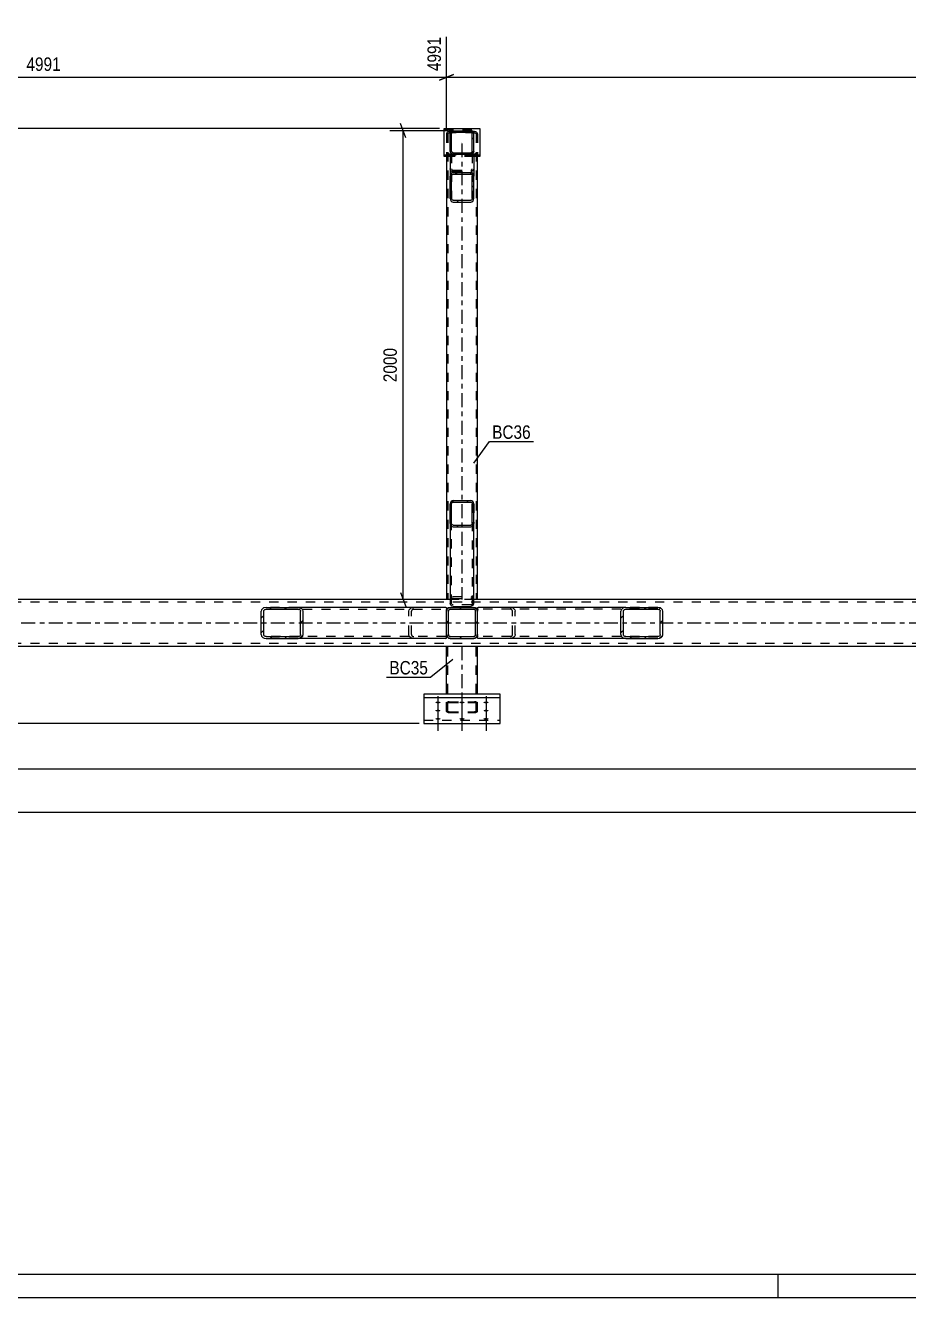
# Model space of a CAD drawing. Header units: millimetres. Extents: x -109 to 1080, y -501 to 340.
# Drawn here: x 79.2 to 267.6, y -501.5 to -230.1 of the extents above; entities that cross this region are included whole.
import ezdxf

# ---------------------------------------------------------------- set-up
doc = ezdxf.new("R2010")
doc.units = ezdxf.units.MM
doc.linetypes.add('DXK_LINE_DOT2', pattern=[3.9198, 1.9599, -1.9599])
doc.linetypes.add('DXK_LINE_DOT3', pattern=[5.9187, 2.979, -0.9799, 0.9799, -0.9799])
doc.styles.add('Arial Narrow', font='ARIALN.TTF', dxfattribs={"height": 0.2})

# ---------------------------------------------------------------- blocks, each defined once
blk = doc.blocks.new('Unknown-389666448-1162')
at = {"color": 5, "linetype": 'Continuous'}
for p, q in [((-104.17, -496.49), (1074.83, -496.49)), ((239.83, -501.49), (239.83, -496.49)), ((-109.17, -501.49), (1079.83, -501.49))]:
    blk.add_line(p, q, dxfattribs=at)
blk = doc.blocks.new('Part-389666448-3663 - 3640')
at = {"color": 2, "linetype": 'Continuous'}
for p, q in [((180.5, -372.76), (164.25, -372.76)), ((164.25, -372.76), (164.25, -379.07)), ((164.25, -373.52), (180.5, -373.52)), ((180.5, -379.07), (180.5, -372.76)), ((164.25, -379.07), (180.5, -379.07))]:
    blk.add_line(p, q, dxfattribs=at)
at = {"color": 7, "linetype": 'DXK_LINE_DOT2'}
blk.add_line((164.25, -378.32), (180.5, -378.32), dxfattribs=at)
blk = doc.blocks.new('Part-389666448-3667 - 3640')
at = {"color": 2, "linetype": 'Continuous'}
for p, q in [((168.57, -258.07), (168.57, -252.09)), ((168.57, -252.09), (176.17, -252.09)), ((176.17, -252.09), (176.17, -258.07)), ((169.87, -257.78), (168.57, -257.78)), ((176.17, -257.78), (174.87, -257.78)), ((169.87, -258.07), (168.57, -258.07)), ((176.17, -258.07), (174.87, -258.07))]:
    blk.add_line(p, q, dxfattribs=at)
at = {"color": 7, "linetype": 'DXK_LINE_DOT2'}
for p, q in [((168.57, -252.37), (176.17, -252.37)), ((174.87, -257.78), (169.87, -257.78)), ((174.87, -258.07), (169.87, -258.07))]:
    blk.add_line(p, q, dxfattribs=at)
blk = doc.blocks.new('Part-389666448-3643 - 3640')
at = {"linetype": 'Continuous'}
h = blk.add_hatch(dxfattribs=at)
h.set_pattern_fill('', scale=0.7, style=0, pattern_type=0)
h.set_pattern_definition([(45, (175.1805, -360.8155), (-1.57154, 1.57154), [])])
h.paths.add_polyline_path([(174.87, -360.88), (175.18, -360.82), (175.44, -360.64), (175.61, -360.38), (175.67, -360.08), (175.67, -355.08), (175.61, -354.77), (175.44, -354.51), (175.18, -354.34), (174.87, -354.28), (169.87, -354.28), (169.57, -354.34), (169.31, -354.51), (169.14, -354.77), (169.07, -355.08), (169.07, -360.08), (169.14, -360.38), (169.31, -360.64), (169.57, -360.82), (169.87, -360.88)])
h.paths.add_polyline_path([(169.72, -360.45), (169.59, -360.36), (169.5, -360.23), (169.47, -360.08), (169.47, -355.08), (169.5, -354.92), (169.59, -354.79), (169.72, -354.71), (169.87, -354.68), (174.87, -354.68), (175.03, -354.71), (175.16, -354.79), (175.24, -354.92), (175.27, -355.08), (175.27, -360.08), (175.24, -360.23), (175.16, -360.36), (175.03, -360.45), (174.87, -360.48), (169.87, -360.48)])
at = {"color": 7, "linetype": 'DXK_LINE_DOT2'}
for p, q in [((169.07, -355.08), (169.14, -354.77)), ((169.07, -360.08), (169.07, -355.08)), ((169.5, -354.92), (169.47, -355.08)), ((169.47, -360.08), (169.47, -355.08)), ((169.57, -354.34), (169.87, -354.28)), ((169.87, -354.68), (169.72, -354.71)), ((169.87, -354.28), (174.87, -354.28)), ((169.87, -354.68), (174.87, -354.68)), ((174.87, -354.28), (175.18, -354.34)), ((175.03, -354.71), (174.87, -354.68)), ((175.27, -355.08), (175.24, -354.92)), ((175.27, -360.08), (175.27, -355.08)), ((175.61, -354.77), (175.67, -355.08)), ((175.67, -360.08), (175.67, -355.08)), ((169.14, -360.38), (169.07, -360.08)), ((169.47, -360.08), (169.5, -360.23)), ((169.87, -360.88), (169.57, -360.82)), ((169.72, -360.45), (169.87, -360.48)), ((169.87, -360.48), (174.87, -360.48)), ((169.87, -360.88), (174.87, -360.88)), ((174.87, -360.48), (175.03, -360.45)), ((175.18, -360.82), (174.87, -360.88)), ((175.24, -360.23), (175.27, -360.08)), ((175.67, -360.08), (175.61, -360.38))]:
    blk.add_line(p, q, dxfattribs=at)
at = {"color": 2, "linetype": 'Continuous'}
for p, q in [((169.14, -354.77), (169.07, -355.08)), ((169.07, -360.08), (169.07, -355.08)), ((169.47, -355.08), (169.5, -354.92)), ((169.47, -360.08), (169.47, -355.08)), ((169.87, -354.28), (169.57, -354.34)), ((169.72, -354.71), (169.87, -354.68)), ((169.87, -354.28), (174.87, -354.28)), ((169.87, -354.68), (174.87, -354.68)), ((175.18, -354.34), (174.87, -354.28)), ((174.87, -354.68), (175.03, -354.71)), ((175.24, -354.92), (175.27, -355.08)), ((175.27, -360.08), (175.27, -355.08)), ((175.67, -355.08), (175.61, -354.77)), ((175.67, -360.08), (175.67, -355.08)), ((169.07, -360.08), (169.14, -360.38)), ((169.5, -360.23), (169.47, -360.08)), ((169.57, -360.82), (169.87, -360.88)), ((169.87, -360.48), (169.72, -360.45)), ((169.87, -360.48), (174.87, -360.48)), ((169.87, -360.88), (174.87, -360.88)), ((175.03, -360.45), (174.87, -360.48)), ((174.87, -360.88), (175.18, -360.82)), ((175.27, -360.08), (175.24, -360.23)), ((175.61, -360.38), (175.67, -360.08))]:
    blk.add_line(p, q, dxfattribs=at)
at = {"color": 7, "linetype": 'DXK_LINE_DOT2'}
for centre, radius, start, end in [((169.87, -355.08), 0.8, 112.5, 157.5), ((169.87, -355.08), 0.4, 112.5, 157.5), ((174.87, -355.08), 0.4, 22.5, 67.5), ((174.87, -355.08), 0.8, 22.5, 67.5), ((169.87, -360.08), 0.8, 202.5, 247.5), ((169.87, -360.08), 0.4, 202.5, 247.5), ((174.87, -360.08), 0.4, 292.5, 337.5), ((174.87, -360.08), 0.8, 292.5, 337.5)]:
    blk.add_arc(centre, radius, start, end, dxfattribs=at)
at = {"color": 2, "linetype": 'Continuous'}
for centre, radius, start, end in [((169.87, -355.08), 0.8, 112.5, 157.5), ((169.87, -355.08), 0.4, 112.5, 157.5), ((174.87, -355.08), 0.4, 22.5, 67.5), ((174.87, -355.08), 0.8, 22.5, 67.5), ((169.87, -360.08), 0.8, 202.5, 247.5), ((169.87, -360.08), 0.4, 202.5, 247.5), ((174.87, -360.08), 0.4, 292.5, 337.5), ((174.87, -360.08), 0.8, 292.5, 337.5)]:
    blk.add_arc(centre, radius, start, end, dxfattribs=at)
blk = doc.blocks.new('Part-389666448-3673 - 3640')
at = {"color": 7, "linetype": 'DXK_LINE_DOT2'}
for p, q in [((169.12, -253.06), (169.07, -253.24)), ((169.07, -253.24), (169.07, -258.07)), ((169.25, -252.92), (169.12, -253.06)), ((169.44, -252.82), (169.25, -252.92)), ((169.37, -253.24), (169.4, -253.15)), ((169.37, -253.24), (169.37, -352.58)), ((169.4, -253.15), (169.46, -253.08)), ((169.67, -252.78), (169.44, -252.82)), ((169.46, -253.08), (169.56, -253.03)), ((169.56, -253.03), (169.67, -253.01)), ((175.07, -252.78), (169.67, -252.78)), ((175.07, -253.01), (169.67, -253.01)), ((175.3, -252.82), (175.07, -252.78)), ((175.07, -253.01), (175.19, -253.03)), ((175.19, -253.03), (175.29, -253.08)), ((175.29, -253.08), (175.35, -253.15)), ((175.5, -252.92), (175.3, -252.82)), ((175.35, -253.15), (175.37, -253.24)), ((175.37, -253.24), (175.37, -352.58)), ((175.63, -253.06), (175.5, -252.92)), ((175.67, -253.24), (175.63, -253.06)), ((175.67, -253.24), (175.67, -258.07)), ((169.07, -257.33), (169.12, -257.5)), ((169.12, -257.5), (169.25, -257.65)), ((169.25, -257.65), (169.44, -257.75)), ((169.4, -257.41), (169.37, -257.33)), ((169.46, -257.49), (169.4, -257.41)), ((169.44, -257.75), (169.67, -257.78)), ((169.56, -257.54), (169.46, -257.49)), ((169.67, -257.56), (169.56, -257.54)), ((175.07, -257.56), (169.67, -257.56)), ((175.07, -257.78), (169.67, -257.78)), ((175.19, -257.54), (175.07, -257.56)), ((175.07, -257.78), (175.1, -257.78)), ((175.1, -257.78), (175.3, -257.75)), ((175.29, -257.49), (175.19, -257.54)), ((175.35, -257.41), (175.29, -257.49)), ((175.3, -257.75), (175.5, -257.65)), ((175.37, -257.33), (175.35, -257.41)), ((175.5, -257.65), (175.63, -257.5)), ((175.63, -257.5), (175.67, -257.33)), ((175.67, -352.58), (169.07, -352.58))]:
    blk.add_line(p, q, dxfattribs=at)
at = {"color": 7, "linetype": 'DXK_LINE_DOT3'}
blk.add_line((172.37, -255.28), (172.37, -352.58), dxfattribs=at)
at = {"color": 2, "linetype": 'Continuous'}
for p, q in [((169.07, -258.07), (169.07, -352.58)), ((175.67, -352.58), (175.67, -258.07))]:
    blk.add_line(p, q, dxfattribs=at)
blk = doc.blocks.new('Part-389666448-3649 - 3640')
at = {"color": 2, "linetype": 'Continuous'}
for p, q in [((169.87, -352.58), (13.24, -352.58)), ((461.54, -352.58), (174.87, -352.58)), ((623.18, -362.58), (13.24, -362.58))]:
    blk.add_line(p, q, dxfattribs=at)
at = {"color": 7, "linetype": 'DXK_LINE_DOT2'}
for p, q in [((174.87, -352.58), (169.87, -352.58)), ((623.18, -353.18), (13.24, -353.18)), ((623.18, -361.98), (13.24, -361.98))]:
    blk.add_line(p, q, dxfattribs=at)
at = {"color": 7, "linetype": 'DXK_LINE_DOT3'}
blk.add_line((13.24, -357.58), (623.18, -357.58), dxfattribs=at)
blk = doc.blocks.new('Part-389666448-3710 - 3640')
at = {"linetype": 'Continuous'}
h = blk.add_hatch(dxfattribs=at)
h.set_pattern_fill('', scale=0.7, style=0, pattern_type=0)
h.set_pattern_definition([(45, (214.5492, -360.8155), (-1.57154, 1.57154), [])])
h.paths.add_polyline_path([(214.13, -360.88), (214.55, -360.82), (214.9, -360.64), (215.14, -360.38), (215.22, -360.08), (215.22, -355.08), (215.14, -354.77), (214.9, -354.51), (214.55, -354.34), (214.13, -354.28), (207.36, -354.28), (206.94, -354.34), (206.59, -354.51), (206.36, -354.77), (206.28, -355.08), (206.28, -360.08), (206.36, -360.38), (206.59, -360.64), (206.94, -360.82), (207.36, -360.88)])
h.paths.add_polyline_path([(207.15, -360.45), (206.98, -360.36), (206.86, -360.23), (206.82, -360.08), (206.82, -355.08), (206.86, -354.92), (206.98, -354.79), (207.15, -354.71), (207.36, -354.68), (214.13, -354.68), (214.34, -354.71), (214.52, -354.79), (214.64, -354.92), (214.68, -355.08), (214.68, -360.08), (214.64, -360.23), (214.52, -360.36), (214.34, -360.45), (214.13, -360.48), (207.36, -360.48)])
at = {"color": 2, "linetype": 'Continuous'}
for p, q in [((175.67, -354.3), (175.84, -354.28)), ((175.67, -354.3), (175.67, -355.08)), ((207.36, -354.28), (175.84, -354.28)), ((206.36, -354.77), (206.28, -355.08)), ((206.28, -360.08), (206.28, -355.08)), ((206.82, -355.08), (206.86, -354.92)), ((206.82, -360.08), (206.82, -355.08)), ((207.36, -354.28), (206.94, -354.34)), ((207.15, -354.71), (207.36, -354.68)), ((207.36, -354.28), (214.13, -354.28)), ((207.36, -354.68), (214.13, -354.68)), ((214.55, -354.34), (214.13, -354.28)), ((214.13, -354.68), (214.34, -354.71)), ((214.64, -354.92), (214.68, -355.08)), ((214.68, -360.08), (214.68, -355.08)), ((215.22, -355.08), (215.14, -354.77)), ((215.22, -360.08), (215.22, -355.08)), ((175.67, -360.82), (175.67, -360.08)), ((175.67, -360.85), (175.67, -360.82)), ((175.84, -360.88), (175.67, -360.85)), ((207.36, -360.88), (175.84, -360.88)), ((206.28, -360.08), (206.36, -360.38)), ((206.86, -360.23), (206.82, -360.08)), ((206.94, -360.82), (207.36, -360.88)), ((207.36, -360.48), (207.15, -360.45)), ((207.36, -360.48), (214.13, -360.48)), ((207.36, -360.88), (214.13, -360.88)), ((214.34, -360.45), (214.13, -360.48)), ((214.13, -360.88), (214.55, -360.82)), ((214.68, -360.08), (214.64, -360.23)), ((215.14, -360.38), (215.22, -360.08))]:
    blk.add_line(p, q, dxfattribs=at)
at = {"color": 7, "linetype": 'DXK_LINE_DOT2'}
for p, q in [((175.67, -354.7), (175.67, -354.3)), ((175.84, -354.68), (175.67, -354.7)), ((175.67, -360.64), (175.67, -355.08)), ((214.13, -354.68), (175.84, -354.68)), ((182.62, -354.28), (183.03, -354.34)), ((182.83, -354.71), (182.62, -354.68)), ((183.16, -355.08), (183.12, -354.92)), ((183.16, -360.08), (183.16, -355.08)), ((183.62, -354.77), (183.7, -355.08)), ((183.7, -360.08), (183.7, -355.08)), ((214.13, -354.28), (207.36, -354.28)), ((175.84, -360.48), (175.67, -360.45)), ((214.13, -360.48), (175.84, -360.48)), ((182.62, -360.48), (182.83, -360.45)), ((183.03, -360.82), (182.62, -360.88)), ((183.12, -360.23), (183.16, -360.08)), ((183.7, -360.08), (183.62, -360.38)), ((214.13, -360.88), (207.36, -360.88))]:
    blk.add_line(p, q, dxfattribs=at)
for centre, radius, start, end in [((182.7, -355.19), 0.495, 31.9779, 75.1661), ((182.78, -355.29), 0.991, 31.9779, 75.1661), ((182.7, -359.97), 0.495, 284.8339, 328.0221), ((182.78, -359.86), 0.991, 284.8339, 328.0221)]:
    blk.add_arc(centre, radius, start, end, dxfattribs=at)
at = {"color": 2, "linetype": 'Continuous'}
for centre, radius, start, end in [((207.2, -355.29), 0.991, 104.8339, 148.0221), ((207.28, -355.19), 0.495, 104.8339, 148.0221), ((214.22, -355.19), 0.495, 31.9779, 75.1661), ((214.3, -355.29), 0.991, 31.9779, 75.1661), ((207.2, -359.86), 0.991, 211.9779, 255.1661), ((207.28, -359.97), 0.495, 211.9779, 255.1661), ((214.22, -359.97), 0.495, 284.8339, 328.0221), ((214.3, -359.86), 0.991, 284.8339, 328.0221)]:
    blk.add_arc(centre, radius, start, end, dxfattribs=at)
blk = doc.blocks.new('Bolt-389666448-3716 - 3640')
at = {"linetype": 'Continuous'}
for points in [[(167.25, -374.35), (167.36, -374.36), (167.47, -374.37), (167.57, -374.39), (167.66, -374.42), (167.72, -374.45), (167.77, -374.48), (167.8, -374.52), (167.8, -374.56), (167.77, -374.6), (167.72, -374.64), (167.66, -374.67), (167.57, -374.69), (167.47, -374.71), (167.36, -374.73), (167.25, -374.73), (167.13, -374.73), (167.02, -374.71), (166.93, -374.69), (166.84, -374.67), (166.77, -374.64), (166.73, -374.6), (166.7, -374.56), (166.7, -374.52), (166.73, -374.48), (166.77, -374.45), (166.84, -374.42), (166.93, -374.39), (167.02, -374.37), (167.13, -374.36)], [(172.37, -374.35), (172.49, -374.36), (172.6, -374.37), (172.7, -374.39), (172.78, -374.42), (172.85, -374.45), (172.9, -374.48), (172.92, -374.52), (172.92, -374.56), (172.9, -374.6), (172.85, -374.64), (172.78, -374.67), (172.7, -374.69), (172.6, -374.71), (172.49, -374.73), (172.37, -374.73), (172.26, -374.73), (172.15, -374.71), (172.05, -374.69), (171.96, -374.67), (171.9, -374.64), (171.85, -374.6), (171.83, -374.56), (171.83, -374.52), (171.85, -374.48), (171.9, -374.45), (171.96, -374.42), (172.05, -374.39), (172.15, -374.37), (172.26, -374.36)], [(177.5, -374.35), (177.61, -374.36), (177.72, -374.37), (177.82, -374.39), (177.91, -374.42), (177.97, -374.45), (178.02, -374.48), (178.05, -374.52), (178.05, -374.56), (178.02, -374.6), (177.97, -374.64), (177.91, -374.67), (177.82, -374.69), (177.72, -374.71), (177.61, -374.73), (177.5, -374.73), (177.38, -374.73), (177.27, -374.71), (177.18, -374.69), (177.09, -374.67), (177.02, -374.64), (176.98, -374.6), (176.95, -374.56), (176.95, -374.52), (176.98, -374.48), (177.02, -374.45), (177.09, -374.42), (177.18, -374.39), (177.27, -374.37), (177.38, -374.36)], [(167.25, -376.11), (167.36, -376.11), (167.47, -376.12), (167.57, -376.14), (167.66, -376.17), (167.72, -376.2), (167.77, -376.24), (167.8, -376.28), (167.8, -376.31), (167.77, -376.35), (167.72, -376.39), (167.66, -376.42), (167.57, -376.45), (167.47, -376.47), (167.36, -376.48), (167.25, -376.48), (167.13, -376.48), (167.02, -376.47), (166.93, -376.45), (166.84, -376.42), (166.77, -376.39), (166.73, -376.35), (166.7, -376.31), (166.7, -376.28), (166.73, -376.24), (166.77, -376.2), (166.84, -376.17), (166.93, -376.14), (167.02, -376.12), (167.13, -376.11)], [(177.5, -376.11), (177.61, -376.11), (177.72, -376.12), (177.82, -376.14), (177.91, -376.17), (177.97, -376.2), (178.02, -376.24), (178.05, -376.28), (178.05, -376.31), (178.02, -376.35), (177.97, -376.39), (177.91, -376.42), (177.82, -376.45), (177.72, -376.47), (177.61, -376.48), (177.5, -376.48), (177.38, -376.48), (177.27, -376.47), (177.18, -376.45), (177.09, -376.42), (177.02, -376.39), (176.98, -376.35), (176.95, -376.31), (176.95, -376.28), (176.98, -376.24), (177.02, -376.2), (177.09, -376.17), (177.18, -376.14), (177.27, -376.12), (177.38, -376.11)], [(167.25, -377.86), (167.36, -377.86), (167.47, -377.88), (167.57, -377.9), (167.66, -377.92), (167.72, -377.95), (167.77, -377.99), (167.8, -378.03), (167.8, -378.07), (167.77, -378.11), (167.72, -378.14), (167.66, -378.17), (167.57, -378.2), (167.47, -378.22), (167.36, -378.23), (167.25, -378.24), (167.13, -378.23), (167.02, -378.22), (166.93, -378.2), (166.84, -378.17), (166.77, -378.14), (166.73, -378.11), (166.7, -378.07), (166.7, -378.03), (166.73, -377.99), (166.77, -377.95), (166.84, -377.92), (166.93, -377.9), (167.02, -377.88), (167.13, -377.86)], [(172.37, -377.86), (172.49, -377.86), (172.6, -377.88), (172.7, -377.9), (172.78, -377.92), (172.85, -377.95), (172.9, -377.99), (172.92, -378.03), (172.92, -378.07), (172.9, -378.11), (172.85, -378.14), (172.78, -378.17), (172.7, -378.2), (172.6, -378.22), (172.49, -378.23), (172.37, -378.24), (172.26, -378.23), (172.15, -378.22), (172.05, -378.2), (171.96, -378.17), (171.9, -378.14), (171.85, -378.11), (171.83, -378.07), (171.83, -378.03), (171.85, -377.99), (171.9, -377.95), (171.96, -377.92), (172.05, -377.9), (172.15, -377.88), (172.26, -377.86)], [(177.5, -377.86), (177.61, -377.86), (177.72, -377.88), (177.82, -377.9), (177.91, -377.92), (177.97, -377.95), (178.02, -377.99), (178.05, -378.03), (178.05, -378.07), (178.02, -378.11), (177.97, -378.14), (177.91, -378.17), (177.82, -378.2), (177.72, -378.22), (177.61, -378.23), (177.5, -378.24), (177.38, -378.23), (177.27, -378.22), (177.18, -378.2), (177.09, -378.17), (177.02, -378.14), (176.98, -378.11), (176.95, -378.07), (176.95, -378.03), (176.98, -377.99), (177.02, -377.95), (177.09, -377.92), (177.18, -377.9), (177.27, -377.88), (177.38, -377.86)]]:
    blk.add_hatch(color=1, dxfattribs=at).paths.add_polyline_path(points)
at = {"color": 1, "linetype": 'Continuous'}
for p, q in [((167.25, -373.18), (167.25, -377.08)), ((172.37, -373.18), (172.37, -377.08)), ((177.5, -373.18), (177.5, -377.08)), ((167.25, -374.93), (167.25, -378.83)), ((167.25, -376.69), (167.25, -380.59)), ((172.37, -376.69), (172.37, -380.59)), ((177.5, -374.93), (177.5, -378.83)), ((177.5, -376.69), (177.5, -380.59))]:
    blk.add_line(p, q, dxfattribs=at)
blk = doc.blocks.new('Part-389666448-3787 - 3640')
at = {"linetype": 'Continuous'}
h = blk.add_hatch(dxfattribs=at)
h.set_pattern_fill('', scale=0.7, style=0, pattern_type=0)
h.set_pattern_definition([(45, (137.804, -360.8155), (-1.57154, 1.57154), [])])
h.paths.add_polyline_path([(137.39, -360.88), (137.8, -360.82), (138.16, -360.64), (138.39, -360.38), (138.47, -360.08), (138.47, -355.08), (138.39, -354.77), (138.16, -354.51), (137.8, -354.34), (137.39, -354.28), (130.61, -354.28), (130.2, -354.34), (129.85, -354.51), (129.61, -354.77), (129.53, -355.08), (129.53, -360.08), (129.61, -360.38), (129.85, -360.64), (130.2, -360.82), (130.61, -360.88)])
h.paths.add_polyline_path([(130.41, -360.45), (130.23, -360.36), (130.11, -360.23), (130.07, -360.08), (130.07, -355.08), (130.11, -354.92), (130.23, -354.79), (130.41, -354.71), (130.61, -354.68), (137.39, -354.68), (137.6, -354.71), (137.77, -354.79), (137.89, -354.92), (137.93, -355.08), (137.93, -360.08), (137.89, -360.23), (137.77, -360.36), (137.6, -360.45), (137.39, -360.48), (130.61, -360.48)])
at = {"color": 2, "linetype": 'Continuous'}
for p, q in [((129.61, -354.77), (129.53, -355.08)), ((129.53, -360.08), (129.53, -355.08)), ((130.07, -355.08), (130.11, -354.92)), ((130.07, -360.08), (130.07, -355.08)), ((130.61, -354.28), (130.2, -354.34)), ((130.41, -354.71), (130.61, -354.68)), ((130.61, -354.28), (137.39, -354.28)), ((130.61, -354.68), (137.39, -354.68)), ((168.9, -354.28), (137.39, -354.28)), ((137.8, -354.34), (137.39, -354.28)), ((137.39, -354.68), (137.6, -354.71)), ((137.89, -354.92), (137.93, -355.08)), ((137.93, -360.08), (137.93, -355.08)), ((138.47, -355.08), (138.39, -354.77)), ((138.47, -360.08), (138.47, -355.08)), ((168.9, -354.28), (169.07, -354.3)), ((169.07, -354.3), (169.07, -354.34)), ((169.07, -354.34), (169.07, -354.51)), ((169.07, -354.51), (169.07, -355.08)), ((129.53, -360.08), (129.61, -360.38)), ((130.11, -360.23), (130.07, -360.08)), ((130.2, -360.82), (130.61, -360.88)), ((130.61, -360.48), (130.41, -360.45)), ((130.61, -360.48), (137.39, -360.48)), ((130.61, -360.88), (137.39, -360.88)), ((137.6, -360.45), (137.39, -360.48)), ((137.39, -360.88), (137.8, -360.82)), ((168.9, -360.88), (137.39, -360.88)), ((137.93, -360.08), (137.89, -360.23)), ((138.39, -360.38), (138.47, -360.08)), ((168.9, -360.88), (169.07, -360.85)), ((169.07, -360.85), (169.07, -360.08))]:
    blk.add_line(p, q, dxfattribs=at)
at = {"color": 7, "linetype": 'DXK_LINE_DOT2'}
for p, q in [((137.39, -354.28), (130.61, -354.28)), ((130.61, -354.68), (168.9, -354.68)), ((161.05, -355.08), (161.13, -354.77)), ((161.05, -360.08), (161.05, -355.08)), ((161.63, -354.92), (161.59, -355.08)), ((161.59, -360.08), (161.59, -355.08)), ((161.71, -354.34), (162.13, -354.28)), ((162.13, -354.68), (161.92, -354.71)), ((168.9, -354.68), (169.07, -354.7)), ((169.07, -354.3), (169.07, -354.3)), ((169.07, -354.51), (169.07, -354.7)), ((169.07, -360.08), (169.07, -354.77)), ((168.9, -360.48), (130.61, -360.48)), ((137.39, -360.88), (130.61, -360.88)), ((161.13, -360.38), (161.05, -360.08)), ((161.59, -360.08), (161.63, -360.23)), ((162.13, -360.88), (161.71, -360.82)), ((161.92, -360.45), (162.13, -360.48)), ((168.9, -360.48), (169.07, -360.45))]:
    blk.add_line(p, q, dxfattribs=at)
at = {"color": 2, "linetype": 'Continuous'}
for centre, radius, start, end in [((130.45, -355.29), 0.991, 104.8339, 148.0221), ((130.53, -355.19), 0.495, 104.8339, 148.0221), ((137.47, -355.19), 0.495, 31.9779, 75.1661), ((137.55, -355.29), 0.991, 31.9779, 75.1661), ((130.45, -359.86), 0.991, 211.9779, 255.1661), ((130.53, -359.97), 0.495, 211.9779, 255.1661), ((137.47, -359.97), 0.495, 284.8339, 328.0221), ((137.55, -359.86), 0.991, 284.8339, 328.0221)]:
    blk.add_arc(centre, radius, start, end, dxfattribs=at)
at = {"color": 7, "linetype": 'DXK_LINE_DOT2'}
for centre, radius, start, end in [((161.97, -355.29), 0.991, 104.8339, 148.0221), ((162.05, -355.19), 0.495, 104.8339, 148.0221), ((161.97, -359.86), 0.991, 211.9779, 255.1661), ((162.05, -359.97), 0.495, 211.9779, 255.1661)]:
    blk.add_arc(centre, radius, start, end, dxfattribs=at)
blk = doc.blocks.new('Part-389666448-3798 - 3640')
at = {"color": 2, "linetype": 'Continuous'}
for p, q in [((169.07, -372.76), (169.07, -362.58)), ((175.67, -372.76), (175.67, -362.58))]:
    blk.add_line(p, q, dxfattribs=at)
at = {"color": 7, "linetype": 'DXK_LINE_DOT2'}
for p, q in [((175.67, -362.58), (169.07, -362.58)), ((169.37, -376.47), (169.37, -362.58)), ((175.37, -376.47), (175.37, -362.58)), ((169.07, -376.47), (169.07, -372.76)), ((169.25, -374.47), (169.12, -374.54)), ((169.44, -374.43), (169.25, -374.47)), ((169.67, -374.41), (169.44, -374.43)), ((169.67, -374.41), (175.07, -374.41)), ((175.3, -374.43), (175.07, -374.41)), ((175.5, -374.47), (175.3, -374.43)), ((175.63, -374.54), (175.5, -374.47)), ((175.67, -376.47), (175.67, -372.76)), ((169.12, -374.54), (169.07, -374.62)), ((169.07, -376.47), (169.12, -376.55)), ((169.12, -376.55), (169.25, -376.61)), ((169.25, -376.61), (169.44, -376.66)), ((169.37, -374.62), (169.4, -374.58)), ((169.4, -376.51), (169.37, -376.47)), ((169.4, -374.58), (169.46, -374.55)), ((169.46, -376.54), (169.4, -376.51)), ((169.44, -376.66), (169.67, -376.67)), ((169.46, -374.55), (169.56, -374.53)), ((169.56, -376.56), (169.46, -376.54)), ((169.56, -374.53), (169.67, -374.52)), ((169.67, -376.57), (169.56, -376.56)), ((169.67, -374.52), (175.07, -374.52)), ((169.67, -376.57), (175.07, -376.57)), ((169.67, -376.67), (175.07, -376.67)), ((175.07, -374.52), (175.19, -374.53)), ((175.19, -376.56), (175.07, -376.57)), ((175.07, -376.67), (175.3, -376.66)), ((175.19, -374.53), (175.29, -374.55)), ((175.29, -376.54), (175.19, -376.56)), ((175.29, -374.55), (175.35, -374.58)), ((175.35, -376.51), (175.29, -376.54)), ((175.3, -376.66), (175.5, -376.61)), ((175.35, -374.58), (175.37, -374.62)), ((175.37, -376.47), (175.35, -376.51)), ((175.5, -376.61), (175.63, -376.55)), ((175.67, -374.62), (175.63, -374.54)), ((175.63, -376.55), (175.67, -376.47))]:
    blk.add_line(p, q, dxfattribs=at)
at = {"color": 7, "linetype": 'DXK_LINE_DOT3'}
blk.add_line((172.37, -362.58), (172.37, -375.54), dxfattribs=at)
blk = doc.blocks.new('Part-389666448-3802 - 3640')
at = {"linetype": 'Continuous'}
h = blk.add_hatch(dxfattribs=at)
h.set_pattern_fill('', scale=0.7, style=0, pattern_type=0)
h.set_pattern_definition([(45, (174.5032, -257.5312), (-1.57154, 1.57154), [])])
h.paths.add_polyline_path([(174.27, -257.58), (174.5, -257.53), (174.7, -257.4), (174.83, -257.21), (174.87, -256.98), (174.87, -253.18), (174.83, -252.95), (174.7, -252.75), (174.5, -252.62), (174.27, -252.58), (170.47, -252.58), (170.24, -252.62), (170.05, -252.75), (169.92, -252.95), (169.87, -253.18), (169.87, -256.98), (169.92, -257.21), (170.05, -257.4), (170.24, -257.53), (170.47, -257.58)])
h.paths.add_polyline_path([(170.36, -257.25), (170.26, -257.19), (170.2, -257.09), (170.17, -256.98), (170.17, -253.18), (170.2, -253.06), (170.26, -252.96), (170.36, -252.9), (170.47, -252.88), (174.27, -252.88), (174.39, -252.9), (174.49, -252.96), (174.55, -253.06), (174.57, -253.18), (174.57, -256.98), (174.55, -257.09), (174.49, -257.19), (174.39, -257.25), (174.27, -257.28), (170.47, -257.28)])
at = {"color": 7, "linetype": 'DXK_LINE_DOT2'}
for p, q in [((169.87, -253.18), (169.92, -252.95)), ((169.87, -256.98), (169.87, -253.18)), ((169.92, -252.95), (170.05, -252.75)), ((170.05, -252.75), (170.24, -252.62)), ((170.2, -253.06), (170.17, -253.18)), ((170.17, -256.98), (170.17, -253.18)), ((170.26, -252.96), (170.2, -253.06)), ((170.24, -252.62), (170.47, -252.58)), ((170.36, -252.9), (170.26, -252.96)), ((170.47, -252.88), (170.36, -252.9)), ((170.47, -252.58), (174.27, -252.58)), ((170.47, -252.88), (174.27, -252.88)), ((174.27, -252.58), (174.5, -252.62)), ((174.39, -252.9), (174.27, -252.88)), ((174.49, -252.96), (174.39, -252.9)), ((174.55, -253.06), (174.49, -252.96)), ((174.5, -252.62), (174.7, -252.75)), ((174.57, -253.18), (174.55, -253.06)), ((174.57, -256.98), (174.57, -253.18)), ((174.7, -252.75), (174.83, -252.95)), ((174.83, -252.95), (174.87, -253.18)), ((174.87, -256.98), (174.87, -253.18)), ((169.92, -257.21), (169.87, -256.98)), ((170.05, -257.4), (169.92, -257.21)), ((170.24, -257.53), (170.05, -257.4)), ((170.17, -256.98), (170.2, -257.09)), ((170.2, -257.09), (170.26, -257.19)), ((170.47, -257.58), (170.24, -257.53)), ((170.26, -257.19), (170.36, -257.25)), ((170.36, -257.25), (170.47, -257.28)), ((170.47, -257.28), (174.27, -257.28)), ((170.47, -257.58), (174.27, -257.58)), ((174.27, -257.28), (174.39, -257.25)), ((174.5, -257.53), (174.27, -257.58)), ((174.39, -257.25), (174.49, -257.19)), ((174.49, -257.19), (174.55, -257.09)), ((174.7, -257.4), (174.5, -257.53)), ((174.55, -257.09), (174.57, -256.98)), ((174.83, -257.21), (174.7, -257.4)), ((174.87, -256.98), (174.83, -257.21))]:
    blk.add_line(p, q, dxfattribs=at)
at = {"color": 2, "linetype": 'Continuous'}
for p, q in [((169.92, -252.95), (169.87, -253.18)), ((169.87, -256.98), (169.87, -253.18)), ((170.17, -253.18), (170.2, -253.06)), ((170.17, -256.98), (170.17, -253.18)), ((170.2, -253.06), (170.26, -252.96)), ((170.47, -252.58), (170.24, -252.62)), ((170.26, -252.96), (170.36, -252.9)), ((170.36, -252.9), (170.47, -252.88)), ((170.47, -252.58), (174.27, -252.58)), ((170.47, -252.88), (174.27, -252.88)), ((174.5, -252.62), (174.27, -252.58)), ((174.27, -252.88), (174.39, -252.9)), ((174.39, -252.9), (174.49, -252.96)), ((174.49, -252.96), (174.55, -253.06)), ((174.55, -253.06), (174.57, -253.18)), ((174.57, -256.98), (174.57, -253.18)), ((174.87, -253.18), (174.83, -252.95)), ((174.87, -256.98), (174.87, -253.18)), ((169.87, -256.98), (169.92, -257.21)), ((170.2, -257.09), (170.17, -256.98)), ((170.26, -257.19), (170.2, -257.09)), ((170.24, -257.53), (170.47, -257.58)), ((170.36, -257.25), (170.26, -257.19)), ((170.47, -257.28), (170.36, -257.25)), ((170.47, -257.28), (174.27, -257.28)), ((170.47, -257.58), (174.27, -257.58)), ((174.39, -257.25), (174.27, -257.28)), ((174.27, -257.58), (174.5, -257.53)), ((174.49, -257.19), (174.39, -257.25)), ((174.55, -257.09), (174.49, -257.19)), ((174.57, -256.98), (174.55, -257.09)), ((174.83, -257.21), (174.87, -256.98))]:
    blk.add_line(p, q, dxfattribs=at)
at = {"color": 7, "linetype": 'DXK_LINE_DOT3'}
blk.add_line((172.37, -255.08), (172.37, -255.08), dxfattribs=at)
at = {"color": 2, "linetype": 'Continuous'}
for centre, start, end in [((170.47, -253.18), 112.5, 157.5), ((174.27, -253.18), 22.5, 67.5), ((170.47, -256.98), 202.5, 247.5), ((174.27, -256.98), 292.5, 337.5)]:
    blk.add_arc(centre, 0.6, start, end, dxfattribs=at)
blk = doc.blocks.new('Part-389666448-3803 - 3640')
at = {"linetype": 'Continuous'}
h = blk.add_hatch(dxfattribs=at)
h.set_pattern_fill('', scale=0.7, style=0, pattern_type=0)
h.set_pattern_definition([(45, (174.5032, -337.0052), (-1.57154, 1.57154), [])])
h.paths.add_polyline_path([(174.27, -337.06), (174.5, -337.01), (174.7, -336.86), (174.83, -336.64), (174.87, -336.39), (174.87, -332.15), (174.83, -331.89), (174.7, -331.68), (174.5, -331.53), (174.27, -331.48), (170.47, -331.48), (170.24, -331.53), (170.05, -331.68), (169.92, -331.89), (169.87, -332.15), (169.87, -336.39), (169.92, -336.64), (170.05, -336.86), (170.24, -337.01), (170.47, -337.06)])
h.paths.add_polyline_path([(170.36, -336.7), (170.26, -336.62), (170.2, -336.51), (170.17, -336.39), (170.17, -332.15), (170.2, -332.02), (170.26, -331.91), (170.36, -331.84), (170.47, -331.81), (174.27, -331.81), (174.39, -331.84), (174.49, -331.91), (174.55, -332.02), (174.57, -332.15), (174.57, -336.39), (174.55, -336.51), (174.49, -336.62), (174.39, -336.7), (174.27, -336.72), (170.47, -336.72)])
at = {"color": 2, "linetype": 'Continuous'}
for p, q in [((169.92, -331.89), (169.87, -332.15)), ((169.87, -336.39), (169.87, -332.15)), ((170.17, -332.15), (170.2, -332.02)), ((170.17, -336.39), (170.17, -332.15)), ((170.2, -332.02), (170.26, -331.91)), ((170.47, -331.48), (170.24, -331.53)), ((170.26, -331.91), (170.36, -331.84)), ((170.36, -331.84), (170.47, -331.81)), ((170.47, -331.48), (174.27, -331.48)), ((170.47, -331.81), (174.27, -331.81)), ((174.5, -331.53), (174.27, -331.48)), ((174.27, -331.81), (174.39, -331.84)), ((174.39, -331.84), (174.49, -331.91)), ((174.49, -331.91), (174.55, -332.02)), ((174.55, -332.02), (174.57, -332.15)), ((174.57, -336.39), (174.57, -332.15)), ((174.87, -332.15), (174.83, -331.89)), ((174.87, -336.39), (174.87, -332.15)), ((169.87, -336.39), (169.87, -353.45)), ((169.87, -336.39), (169.92, -336.64)), ((170.2, -336.51), (170.17, -336.39)), ((174.57, -336.39), (174.55, -336.51)), ((174.83, -336.64), (174.87, -336.39)), ((174.87, -353.45), (174.87, -336.39)), ((170.26, -336.62), (170.2, -336.51)), ((170.24, -337.01), (170.47, -337.06)), ((170.36, -336.7), (170.26, -336.62)), ((170.47, -336.72), (170.36, -336.7)), ((170.47, -336.72), (174.27, -336.72)), ((170.47, -337.06), (174.27, -337.06)), ((174.39, -336.7), (174.27, -336.72)), ((174.27, -337.06), (174.5, -337.01)), ((174.49, -336.62), (174.39, -336.7)), ((174.55, -336.51), (174.49, -336.62)), ((169.92, -353.68), (169.87, -353.45)), ((169.98, -353.78), (169.92, -353.68)), ((170.05, -353.89), (169.98, -353.78)), ((170.24, -354.04), (170.05, -353.89)), ((170.47, -354.09), (170.24, -354.04)), ((170.47, -354.09), (174.27, -354.09)), ((174.5, -354.04), (174.27, -354.09)), ((174.7, -353.89), (174.5, -354.04)), ((174.77, -353.78), (174.7, -353.89)), ((174.77, -353.78), (174.83, -353.68)), ((174.83, -353.68), (174.87, -353.45))]:
    blk.add_line(p, q, dxfattribs=at)
at = {"color": 7, "linetype": 'DXK_LINE_DOT2'}
for p, q in [((169.87, -332.15), (169.87, -336.39)), ((170.17, -353.45), (170.17, -332.15)), ((174.57, -332.15), (174.57, -353.45)), ((174.87, -332.15), (174.87, -336.39)), ((170.21, -352.58), (169.87, -352.58)), ((169.9, -352.58), (169.92, -352.45)), ((169.92, -352.45), (170.05, -352.19)), ((170.05, -352.19), (170.24, -352.01)), ((170.26, -352.48), (170.21, -352.58)), ((170.24, -352.01), (170.47, -351.95)), ((170.36, -352.39), (170.26, -352.48)), ((170.47, -352.36), (170.36, -352.39)), ((170.47, -351.95), (174.27, -351.95)), ((170.47, -352.36), (174.27, -352.36)), ((174.27, -351.95), (174.5, -352.01)), ((174.39, -352.39), (174.27, -352.36)), ((174.49, -352.48), (174.39, -352.39)), ((174.53, -352.58), (174.49, -352.48)), ((174.5, -352.01), (174.7, -352.19)), ((174.87, -352.58), (174.53, -352.58)), ((174.7, -352.19), (174.83, -352.45)), ((174.83, -352.45), (174.85, -352.58)), ((174.85, -352.58), (174.87, -352.58)), ((170.2, -353.57), (170.17, -353.45)), ((170.26, -353.66), (170.2, -353.57)), ((170.36, -353.73), (170.26, -353.66)), ((170.47, -353.75), (170.36, -353.73)), ((174.27, -353.75), (170.47, -353.75)), ((174.39, -353.73), (174.27, -353.75)), ((174.49, -353.66), (174.39, -353.73)), ((174.55, -353.57), (174.49, -353.66)), ((174.57, -353.45), (174.55, -353.57))]:
    blk.add_line(p, q, dxfattribs=at)
at = {"color": 2, "linetype": 'Continuous'}
for centre, start, end in [((170.52, -332.11), 115.7427, 160.5021), ((174.23, -332.11), 19.4979, 64.2573), ((170.52, -336.43), 199.4979, 244.2573), ((174.23, -336.43), 295.7427, 340.5021)]:
    blk.add_arc(centre, 0.639, start, end, dxfattribs=at)
blk = doc.blocks.new('Part-389666448-3804 - 3640')
at = {"linetype": 'Continuous'}
h = blk.add_hatch(dxfattribs=at)
h.set_pattern_fill('', scale=0.7, style=0, pattern_type=0)
h.set_pattern_definition([(45, (174.5032, -267.7554), (-1.57154, 1.57154), [])])
h.paths.add_polyline_path([(174.27, -267.81), (174.5, -267.76), (174.7, -267.59), (174.83, -267.35), (174.87, -267.06), (174.87, -262.26), (174.83, -261.97), (174.7, -261.72), (174.5, -261.56), (174.27, -261.5), (170.47, -261.5), (170.24, -261.56), (170.05, -261.72), (169.92, -261.97), (169.87, -262.26), (169.87, -267.06), (169.92, -267.35), (170.05, -267.59), (170.24, -267.76), (170.47, -267.81)])
h.paths.add_polyline_path([(170.36, -267.41), (170.26, -267.32), (170.2, -267.2), (170.17, -267.06), (170.17, -262.26), (170.2, -262.11), (170.26, -261.99), (170.36, -261.91), (170.47, -261.88), (174.27, -261.88), (174.39, -261.91), (174.49, -261.99), (174.55, -262.11), (174.57, -262.26), (174.57, -267.06), (174.55, -267.2), (174.49, -267.32), (174.39, -267.41), (174.27, -267.43), (170.47, -267.43)])
at = {"color": 2, "linetype": 'Continuous'}
for p, q in [((169.87, -257.58), (169.87, -262.26)), ((169.87, -257.58), (169.92, -257.58)), ((169.92, -257.58), (170.47, -257.58)), ((174.87, -257.58), (174.27, -257.58)), ((174.87, -257.58), (174.87, -262.26)), ((169.92, -261.97), (169.87, -262.26)), ((169.87, -267.06), (169.87, -262.26)), ((170.17, -262.26), (170.2, -262.11)), ((170.17, -267.06), (170.17, -262.26)), ((170.2, -262.11), (170.26, -261.99)), ((170.47, -261.5), (170.24, -261.56)), ((170.26, -261.99), (170.36, -261.91)), ((170.36, -261.91), (170.47, -261.88)), ((170.47, -261.5), (174.27, -261.5)), ((170.47, -261.88), (174.27, -261.88)), ((174.5, -261.56), (174.27, -261.5)), ((174.27, -261.88), (174.39, -261.91)), ((174.39, -261.91), (174.49, -261.99)), ((174.49, -261.99), (174.55, -262.11)), ((174.55, -262.11), (174.57, -262.26)), ((174.57, -267.06), (174.57, -262.26)), ((174.87, -262.26), (174.83, -261.97)), ((174.87, -267.06), (174.87, -262.26)), ((169.87, -267.06), (169.92, -267.35)), ((170.2, -267.2), (170.17, -267.06)), ((170.26, -267.32), (170.2, -267.2)), ((170.24, -267.76), (170.47, -267.81)), ((170.36, -267.41), (170.26, -267.32)), ((170.47, -267.43), (170.36, -267.41)), ((170.47, -267.43), (174.27, -267.43)), ((170.47, -267.81), (174.27, -267.81)), ((174.39, -267.41), (174.27, -267.43)), ((174.27, -267.81), (174.5, -267.76)), ((174.49, -267.32), (174.39, -267.41)), ((174.55, -267.2), (174.49, -267.32)), ((174.57, -267.06), (174.55, -267.2)), ((174.83, -267.35), (174.87, -267.06))]:
    blk.add_line(p, q, dxfattribs=at)
at = {"color": 7, "linetype": 'DXK_LINE_DOT2'}
for p, q in [((169.87, -257.58), (169.92, -257.58)), ((170.17, -257.78), (169.87, -257.78)), ((169.87, -257.78), (170.17, -257.78)), ((170.17, -257.58), (170.17, -267.06)), ((174.27, -257.58), (170.47, -257.58)), ((174.57, -257.58), (174.57, -267.06)), ((174.87, -257.58), (174.57, -257.58)), ((174.87, -257.78), (174.57, -257.78)), ((174.57, -257.78), (174.87, -257.78)), ((169.87, -258.07), (169.92, -258.07)), ((169.92, -258.07), (170.17, -258.07)), ((174.87, -258.07), (174.57, -258.07)), ((169.92, -260.94), (169.87, -260.71)), ((169.87, -262.26), (169.87, -267.06)), ((170.05, -261.13), (169.92, -260.94)), ((170.24, -261.26), (170.05, -261.13)), ((170.17, -260.71), (170.2, -260.82)), ((170.2, -260.82), (170.26, -260.92)), ((170.47, -261.3), (170.24, -261.26)), ((170.26, -260.92), (170.36, -260.98)), ((170.36, -260.98), (170.47, -261.01)), ((170.47, -261.01), (174.27, -261.01)), ((170.47, -261.3), (174.27, -261.3)), ((174.27, -261.01), (174.39, -260.98)), ((174.5, -261.26), (174.27, -261.3)), ((174.39, -260.98), (174.49, -260.92)), ((174.49, -260.92), (174.5, -260.89)), ((174.5, -260.89), (174.55, -260.82)), ((174.7, -261.13), (174.5, -261.26)), ((174.55, -260.82), (174.57, -260.71)), ((174.83, -260.94), (174.7, -261.13)), ((174.87, -260.71), (174.83, -260.94)), ((174.87, -267.06), (174.87, -262.26))]:
    blk.add_line(p, q, dxfattribs=at)
at = {"color": 2, "linetype": 'Continuous'}
for centre, start, end in [((170.59, -262.16), 119.6725, 163.5881), ((174.16, -262.16), 16.4119, 60.3275), ((170.59, -267.15), 196.4119, 240.3275), ((174.16, -267.15), 299.6725, 343.5881)]:
    blk.add_arc(centre, 0.7, start, end, dxfattribs=at)
blk = doc.blocks.new('StraightDimension-389666448-3828 - 3640')
at = {"color": 7, "linetype": 'Continuous'}
blk.add_line((-2.86, -388.67), (639.27, -388.67), dxfattribs=at)
blk = doc.blocks.new('StraightDimension-389666448-3870 - 3640')
at = {"color": 7, "linetype": 'Continuous'}
blk.add_line((-4.11, -397.98), (640.52, -397.98), dxfattribs=at)
blk = doc.blocks.new('StraightDimension-389666448-3881 - 3640')
at = {"color": 7, "linetype": 'Continuous'}
for p, q in [((167.57, -252.09), (-33.59, -252.09)), ((-30.14, -253.59), (-31.34, -250.59)), ((-30.74, -379.07), (-30.74, -252.09)), ((163.25, -379.07), (-33.59, -379.07)), ((-31.34, -377.57), (-30.14, -380.57))]:
    blk.add_line(p, q, dxfattribs=at)
at = {"color": 0}
blk.add_wipeout([(-31.49, -311.32), (-35.69, -311.32), (-35.69, -319.84), (-31.49, -319.84)], dxfattribs=at)
at = {"color": 3, "style": 'Arial Narrow'}
blk.add_text('2540', height=2.863, rotation=90.0002, dxfattribs=at).set_placement((-32.09, -319.24))
blk = doc.blocks.new('StraightDimension-389666448-11026 - 3640')
at = {"color": 7, "linetype": 'Continuous'}
for p, q in [((160.42, -254.08), (159.22, -251.08)), ((169.47, -252.58), (156.97, -252.58)), ((159.82, -352.58), (159.82, -252.58)), ((168.07, -352.58), (156.97, -352.58)), ((159.22, -351.08), (160.42, -354.08))]:
    blk.add_line(p, q, dxfattribs=at)
at = {"color": 0}
blk.add_wipeout([(159.07, -298.32), (154.87, -298.32), (154.87, -306.83), (159.07, -306.83)], dxfattribs=at)
at = {"color": 3, "style": 'Arial Narrow'}
blk.add_text('2000', height=2.863, rotation=90.0002, dxfattribs=at).set_placement((158.47, -306.23))
blk = doc.blocks.new('StraightDimension-389666448-11660 - 3640')
at = {"color": 7, "linetype": 'Continuous'}
for p, q in [((169.07, -252.24), (169.07, -232.56)), ((460.74, -252.13), (460.74, -230.73)), ((170.57, -240.57), (167.57, -241.77)), ((169.07, -241.17), (460.74, -241.17)), ((459.24, -241.77), (462.24, -240.57))]:
    blk.add_line(p, q, dxfattribs=at)
at = {"color": 0, "linetype": 'Continuous'}
blk.add_wipeout([(460.14, -230.13), (455.94, -230.13), (455.94, -240.47), (460.14, -240.47)], dxfattribs=at)
at = {"color": 0}
blk.add_wipeout([(319.16, -240.42), (319.16, -236.22), (310.65, -236.22), (310.65, -240.42)], dxfattribs=at)
at = {"color": 3, "linetype": 'Continuous', "style": 'Arial Narrow'}
blk.add_text('10825', height=2.863, rotation=90.0002, dxfattribs=at).set_placement((459.54, -239.87))
at = {"color": 3, "style": 'Arial Narrow'}
blk.add_text('5833', height=2.863, dxfattribs=at).set_placement((311.25, -239.82))
blk = doc.blocks.new('StraightDimension-389666448-11661 - 3640')
at = {"color": 7, "linetype": 'Continuous'}
for p, q in [((169.07, -252.24), (169.07, -232.56)), ((-2.86, -351.58), (-2.86, -238.04)), ((-1.36, -240.57), (-4.36, -241.77)), ((-2.86, -241.17), (169.07, -241.17)), ((167.57, -241.77), (170.57, -240.57))]:
    blk.add_line(p, q, dxfattribs=at)
at = {"color": 0, "linetype": 'Continuous'}
for points in [[(168.47, -231.96), (164.27, -231.96), (164.27, -240.47), (168.47, -240.47)], [(-3.46, -237.44), (-7.66, -237.44), (-7.66, -240.47), (-3.46, -240.47)]]:
    blk.add_wipeout(points, dxfattribs=at)
at = {"color": 0}
blk.add_wipeout([(87.36, -240.42), (87.36, -236.22), (78.85, -236.22), (78.85, -240.42)], dxfattribs=at)
at = {"color": 3, "linetype": 'Continuous', "style": 'Arial Narrow'}
for s, height, p in [('4991', 2.863, (167.87, -239.87)), ('0', 2.86, (-4.06, -239.87))]:
    blk.add_text(s, height=height, rotation=90.0002, dxfattribs=at).set_placement(p)
at = {"color": 3, "style": 'Arial Narrow'}
blk.add_text('4991', height=2.863, dxfattribs=at).set_placement((79.45, -239.82))
blk = doc.blocks.new('Mark-389666448-3669 - 3640')
at = {"color": 0}
blk.add_wipeout([(187.03, -318.31), (187.03, -315.31), (178.81, -315.31), (178.81, -318.31)], dxfattribs=at)
blk.add_wipeout([(187.03, -318.31), (187.03, -315.31), (178.81, -315.31), (178.81, -318.31)], dxfattribs=at)
at = {"color": 30, "linetype": 'Continuous'}
for p, q in [((174.92, -323.47), (178.21, -318.91)), ((178.21, -318.91), (187.63, -318.91))]:
    blk.add_line(p, q, dxfattribs=at)
at = {"color": 3, "style": 'Arial Narrow'}
blk.add_text('BC36', height=2.863, dxfattribs=at).set_placement((178.81, -318.31))
blk = doc.blocks.new('Mark-389666448-3794 - 3640')
at = {"color": 0}
blk.add_wipeout([(165.11, -368.57), (165.11, -365.57), (156.89, -365.57), (156.89, -368.57)], dxfattribs=at)
blk.add_wipeout([(165.11, -368.57), (165.11, -365.57), (156.89, -365.57), (156.89, -368.57)], dxfattribs=at)
at = {"color": 30, "linetype": 'Continuous'}
for p in [(170.41, -365.41), (156.29, -369.17)]:
    blk.add_line(p, (165.71, -369.17), dxfattribs=at)
at = {"color": 3, "style": 'Arial Narrow'}
blk.add_text('BC35', height=2.863, dxfattribs=at).set_placement((156.89, -368.57))

msp = doc.modelspace()

# ---------------------------------------------------------------- block references
for name in ['Unknown-389666448-1162', 'Part-389666448-3667 - 3640', 'Part-389666448-3673 - 3640', 'Part-389666448-3802 - 3640', 'Part-389666448-3804 - 3640', 'Part-389666448-3803 - 3640', 'Part-389666448-3649 - 3640', 'Part-389666448-3787 - 3640', 'Part-389666448-3643 - 3640', 'Part-389666448-3710 - 3640', 'Part-389666448-3798 - 3640', 'Part-389666448-3663 - 3640', 'Bolt-389666448-3716 - 3640']:
    msp.add_blockref(name, (0, 0))

# ---------------------------------------------------------------- next in the draw order: block references
for name in ['Mark-389666448-3669 - 3640', 'StraightDimension-389666448-3828 - 3640']:
    msp.add_blockref(name, (0, 0))

# ---------------------------------------------------------------- next in the draw order: block references
msp.add_blockref('StraightDimension-389666448-3870 - 3640', (0, 0))

# ---------------------------------------------------------------- next in the draw order: block references
msp.add_blockref('StraightDimension-389666448-3881 - 3640', (0, 0))

# ---------------------------------------------------------------- next in the draw order: block references
for name in ['StraightDimension-389666448-11026 - 3640', 'Mark-389666448-3794 - 3640']:
    msp.add_blockref(name, (0, 0))

# ---------------------------------------------------------------- next in the draw order: block references
msp.add_blockref('StraightDimension-389666448-11660 - 3640', (0, 0))

# ---------------------------------------------------------------- next in the draw order: block references
msp.add_blockref('StraightDimension-389666448-11661 - 3640', (0, 0))

doc.saveas('drawing.dxf')
